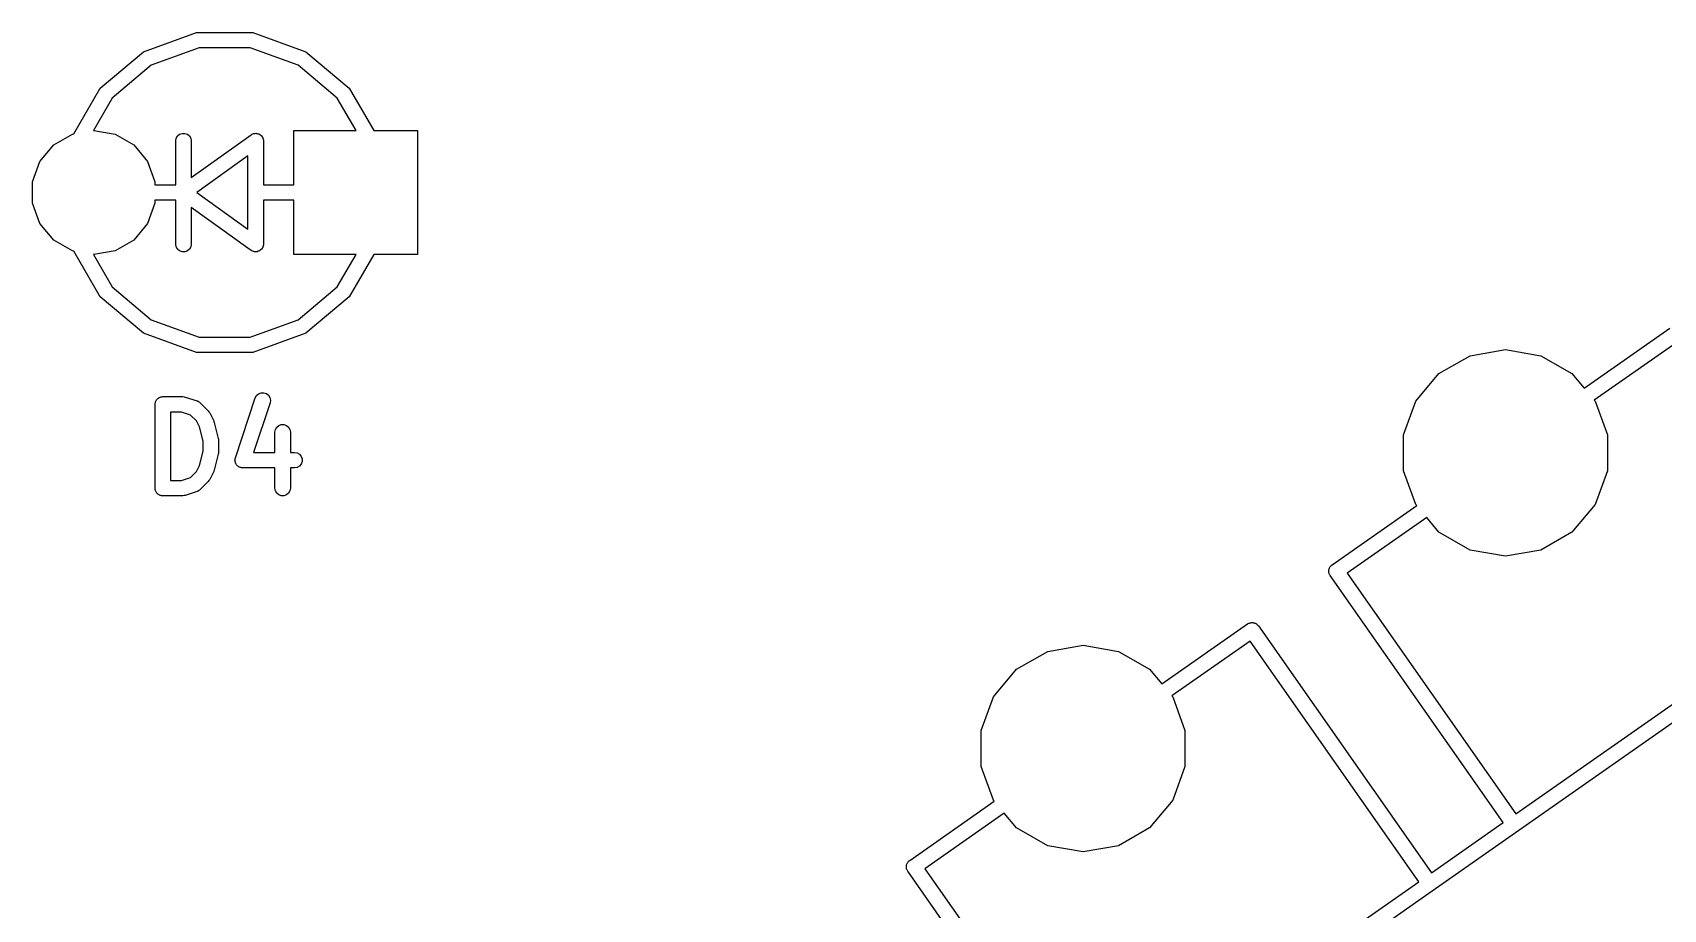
# Model space of a CAD drawing. Extents: x 12 to 77, y -112 to -11.
# Drawn here: x 42.64 to 58.45, y -34.95 to -26.45 of the extents above; entities that cross this region are included whole.
import ezdxf

# ---------------------------------------------------------------- set-up
doc = ezdxf.new("R2010")
doc.units = 0
doc.header["$MEASUREMENT"] = 0
doc.layers.add('BLACK', color=7, linetype='CONTINUOUS')

msp = doc.modelspace()

# ---------------------------------------------------------------- linework, layer by layer
at = {"layer": 'Black'}
for p, q in [((43.7125, -26.636), (44.2265, -26.4489)), ((44.2265, -26.4489), (44.7735, -26.4489)), ((44.7735, -26.4489), (45.2875, -26.636)), ((43.2935, -26.9876), (43.7125, -26.636)), ((44.2526, -26.5966), (43.7875, -26.7659)), ((44.7474, -26.5966), (44.2526, -26.5966)), ((45.2125, -26.7659), (44.7474, -26.5966)), ((45.2875, -26.636), (45.7065, -26.9876)), ((43.7875, -26.7659), (43.4084, -27.084)), ((45.5916, -27.084), (45.2125, -26.7659)), ((43.0371, -27.4317), (43.2935, -26.9876)), ((45.7065, -26.9876), (45.9446, -27.4)), ((43.4084, -27.084), (43.227, -27.3982)), ((45.774, -27.4), (45.5916, -27.084)), ((42.8429, -27.5386), (43.024, -27.434)), ((43.024, -27.434), (43.0371, -27.4317)), ((43.227, -27.3982), (43.23, -27.3977)), ((43.23, -27.3977), (43.436, -27.434)), ((43.436, -27.434), (43.6171, -27.5386)), ((44.025, -27.5), (44.0295, -27.4743)), ((44.025, -27.925), (44.025, -27.5)), ((44.0295, -27.4743), (44.0425, -27.4518)), ((44.0425, -27.4518), (44.0625, -27.435)), ((44.0625, -27.435), (44.087, -27.4261)), ((44.087, -27.4261), (44.113, -27.4261)), ((44.113, -27.4261), (44.1375, -27.435)), ((44.1375, -27.435), (44.1575, -27.4518)), ((44.1575, -27.4518), (44.1705, -27.4743)), ((44.1705, -27.4743), (44.175, -27.5)), ((44.175, -27.8543), (44.7564, -27.439)), ((44.175, -27.5), (44.175, -27.8543)), ((44.7564, -27.439), (44.7597, -27.4374)), ((44.7597, -27.4374), (44.7625, -27.435)), ((44.7625, -27.435), (44.7714, -27.4318)), ((44.7714, -27.4318), (44.7799, -27.4277)), ((44.7799, -27.4277), (44.7835, -27.4274)), ((44.7835, -27.4274), (44.787, -27.4261)), ((44.787, -27.4261), (44.7964, -27.4261)), ((44.7964, -27.4261), (44.8058, -27.4252)), ((44.8058, -27.4252), (44.8094, -27.4261)), ((44.8094, -27.4261), (44.813, -27.4261)), ((44.813, -27.4261), (44.8219, -27.4294)), ((44.8219, -27.4294), (44.8311, -27.4317)), ((44.8311, -27.4317), (44.8341, -27.4338)), ((44.8341, -27.4338), (44.8375, -27.435)), ((44.8375, -27.435), (44.8447, -27.4411)), ((44.8447, -27.4411), (44.8525, -27.4465)), ((44.8525, -27.4465), (44.8547, -27.4494)), ((44.8547, -27.4494), (44.8575, -27.4518)), ((44.8575, -27.4518), (44.8622, -27.46)), ((44.8622, -27.46), (44.8677, -27.4677)), ((44.8677, -27.4677), (44.8687, -27.4712)), ((44.8687, -27.4712), (44.8705, -27.4743)), ((44.8705, -27.4743), (44.8721, -27.4837)), ((44.8721, -27.4837), (44.8747, -27.4928)), ((44.8747, -27.4928), (44.8744, -27.4964)), ((44.8744, -27.4964), (44.875, -27.5)), ((44.875, -27.5), (44.875, -27.925)), ((45.17, -27.925), (45.17, -27.4)), ((45.17, -27.4), (45.774, -27.4)), ((45.9446, -27.4), (46.37, -27.4)), ((46.37, -27.4), (46.37, -28.6)), ((42.7084, -27.6989), (42.8429, -27.5386)), ((43.6171, -27.5386), (43.7516, -27.6989)), ((44.725, -27.6457), (44.229, -28)), ((44.725, -28.3543), (44.725, -27.6457)), ((42.6369, -27.8954), (42.7084, -27.6989)), ((43.7516, -27.6989), (43.8231, -27.8954)), ((42.6369, -28.1046), (42.6369, -27.8954)), ((43.8231, -27.8954), (43.8231, -27.925)), ((43.8231, -27.925), (44.025, -27.925)), ((44.875, -27.925), (45.17, -27.925)), ((42.7084, -28.3011), (42.6369, -28.1046)), ((43.8231, -28.1046), (43.7516, -28.3011)), ((44.025, -28.075), (43.8231, -28.075)), ((43.8231, -28.075), (43.8231, -28.1046)), ((44.025, -28.5), (44.025, -28.075)), ((44.725, -28.5386), (44.175, -28.1457)), ((44.175, -28.1457), (44.175, -28.5)), ((44.229, -28), (44.725, -28.3543)), ((45.17, -28.075), (44.875, -28.075)), ((44.875, -28.075), (44.875, -28.5)), ((45.17, -28.6), (45.17, -28.075)), ((42.8429, -28.4614), (42.7084, -28.3011)), ((43.7516, -28.3011), (43.6171, -28.4614)), ((43.024, -28.566), (42.8429, -28.4614)), ((43.6171, -28.4614), (43.436, -28.566)), ((43.0371, -28.5683), (43.024, -28.566)), ((43.2935, -29.0124), (43.0371, -28.5683)), ((43.23, -28.6023), (43.227, -28.6018)), ((43.227, -28.6018), (43.4084, -28.916)), ((43.436, -28.566), (43.23, -28.6023)), ((44.0295, -28.5257), (44.025, -28.5)), ((44.0425, -28.5482), (44.0295, -28.5257)), ((44.0625, -28.565), (44.0425, -28.5482)), ((44.087, -28.5739), (44.0625, -28.565)), ((44.113, -28.5739), (44.087, -28.5739)), ((44.1375, -28.565), (44.113, -28.5739)), ((44.1575, -28.5482), (44.1375, -28.565)), ((44.1705, -28.5257), (44.1575, -28.5482)), ((44.175, -28.5), (44.1705, -28.5257)), ((44.7564, -28.561), (44.725, -28.5386)), ((44.7597, -28.5626), (44.7564, -28.561)), ((44.7625, -28.565), (44.7597, -28.5626)), ((44.7714, -28.5682), (44.7625, -28.565)), ((44.7799, -28.5723), (44.7714, -28.5682)), ((44.7835, -28.5726), (44.7799, -28.5723)), ((44.787, -28.5739), (44.7835, -28.5726)), ((44.7964, -28.5739), (44.787, -28.5739)), ((44.8058, -28.5748), (44.7964, -28.5739)), ((44.8094, -28.5739), (44.8058, -28.5748)), ((44.813, -28.5739), (44.8094, -28.5739)), ((44.8219, -28.5706), (44.813, -28.5739)), ((44.8311, -28.5683), (44.8219, -28.5706)), ((44.8341, -28.5662), (44.8311, -28.5683)), ((44.8375, -28.565), (44.8341, -28.5662)), ((44.8447, -28.5589), (44.8375, -28.565)), ((44.8525, -28.5535), (44.8447, -28.5589)), ((44.8547, -28.5506), (44.8525, -28.5535)), ((44.8575, -28.5482), (44.8547, -28.5506)), ((44.8622, -28.54), (44.8575, -28.5482)), ((44.8677, -28.5323), (44.8622, -28.54)), ((44.8687, -28.5288), (44.8677, -28.5323)), ((44.8705, -28.5257), (44.8687, -28.5288)), ((44.8721, -28.5163), (44.8705, -28.5257)), ((44.8747, -28.5072), (44.8721, -28.5163)), ((44.875, -28.5), (44.8744, -28.5036)), ((44.8744, -28.5036), (44.8747, -28.5072)), ((45.774, -28.6), (45.17, -28.6)), ((45.5916, -28.916), (45.774, -28.6)), ((45.9446, -28.6), (45.774, -28.8954)), ((46.37, -28.6), (45.9446, -28.6)), ((43.4084, -28.916), (43.7875, -29.2341)), ((45.2125, -29.2341), (45.5916, -28.916)), ((45.774, -28.8954), (45.7065, -29.0124)), ((43.7125, -29.364), (43.2935, -29.0124)), ((45.7065, -29.0124), (45.2875, -29.364)), ((43.7875, -29.2341), (44.2526, -29.4034)), ((44.7474, -29.4034), (45.2125, -29.2341)), ((44.2265, -29.5511), (43.7125, -29.364)), ((44.2526, -29.4034), (44.7474, -29.4034)), ((45.2875, -29.364), (44.7735, -29.5511)), ((57.6826, -29.8991), (58.5138, -29.3171)), ((44.7735, -29.5511), (44.2265, -29.5511)), ((56.5754, -29.5829), (56.9185, -29.5224)), ((56.9185, -29.5224), (57.2617, -29.5829)), ((58.5384, -29.483), (57.7794, -30.0145)), ((56.2736, -29.7571), (56.5754, -29.5829)), ((57.2617, -29.5829), (57.5635, -29.7571)), ((56.0496, -30.024), (56.2736, -29.7571)), ((57.5635, -29.7571), (57.6826, -29.8991)), ((43.8262, -30.0419), (43.8285, -30.0357)), ((43.8262, -30.0484), (43.8262, -30.0419)), ((43.8285, -30.0357), (43.8296, -30.0292)), ((43.8296, -30.0292), (43.8329, -30.0236)), ((43.8329, -30.0236), (43.8351, -30.0174)), ((43.8351, -30.0174), (43.8393, -30.0124)), ((43.8393, -30.0124), (43.8426, -30.0067)), ((43.8426, -30.0067), (43.8477, -30.0025)), ((43.8477, -30.0025), (43.8519, -29.9974)), ((43.8519, -29.9974), (43.8575, -29.9942)), ((43.8575, -29.9942), (43.8626, -29.9899)), ((43.8626, -29.9899), (43.8687, -29.9877)), ((43.8687, -29.9877), (43.8744, -29.9844)), ((43.8744, -29.9844), (43.8809, -29.9833)), ((43.8809, -29.9833), (43.8871, -29.981)), ((43.8871, -29.981), (43.8936, -29.981)), ((43.8936, -29.981), (43.9001, -29.9799)), ((43.9001, -29.9799), (44.0936, -29.9799)), ((44.0936, -29.9799), (44.1054, -29.982)), ((44.1054, -29.982), (44.1173, -29.9837)), ((44.1173, -29.9837), (44.2334, -30.0224)), ((44.2334, -30.0224), (44.2372, -30.0245)), ((44.2372, -30.0245), (44.2414, -30.0256)), ((44.2414, -30.0256), (44.2486, -30.0307)), ((44.2486, -30.0307), (44.2563, -30.0349)), ((44.2563, -30.0349), (44.2592, -30.0381)), ((44.2592, -30.0381), (44.2627, -30.0406)), ((44.2627, -30.0406), (44.3402, -30.118)), ((44.603, -30.573), (44.7965, -29.9925)), ((44.9388, -30.0399), (44.7782, -30.5218)), ((44.7965, -29.9925), (44.8089, -29.9696)), ((44.8089, -29.9696), (44.8284, -29.9523)), ((44.8284, -29.9523), (44.8527, -29.9427)), ((44.8527, -29.9427), (44.8787, -29.942)), ((44.8787, -29.942), (44.9034, -29.9502)), ((44.9034, -29.9502), (44.9238, -29.9664)), ((44.9238, -29.9664), (44.9374, -29.9886)), ((44.9374, -29.9886), (44.9427, -30.0141)), ((44.9427, -30.0141), (44.9388, -30.0399)), ((55.9305, -30.3515), (56.0496, -30.024)), ((57.7794, -30.0145), (57.7874, -30.024)), ((57.7874, -30.024), (57.9066, -30.3515)), ((43.8251, -30.0549), (43.8262, -30.0484)), ((43.8251, -30.8677), (43.8251, -30.0549)), ((44.0814, -30.1299), (43.9751, -30.1299)), ((43.9751, -30.1299), (43.9751, -30.7927)), ((44.1692, -30.1592), (44.0814, -30.1299)), ((44.2255, -30.2154), (44.1692, -30.1592)), ((44.3402, -30.118), (44.3471, -30.1278)), ((44.3471, -30.1278), (44.3542, -30.1375)), ((44.3542, -30.1375), (44.3929, -30.2149)), ((44.2551, -30.2746), (44.2255, -30.2154)), ((44.2895, -30.4125), (44.2551, -30.2746)), ((44.3929, -30.2149), (44.3952, -30.2227)), ((44.3952, -30.2227), (44.3986, -30.2302)), ((44.3986, -30.2302), (44.4373, -30.385)), ((44.9862, -30.3258), (44.9907, -30.3002)), ((44.9862, -30.5218), (44.9862, -30.3258)), ((44.9907, -30.3002), (45.0038, -30.2776)), ((45.0038, -30.2776), (45.0237, -30.2609)), ((45.0237, -30.2609), (45.0482, -30.252)), ((45.0482, -30.252), (45.0742, -30.252)), ((45.0742, -30.252), (45.0987, -30.2609)), ((45.0987, -30.2609), (45.1187, -30.2776)), ((45.1187, -30.2776), (45.1317, -30.3002)), ((45.1317, -30.3002), (45.1362, -30.3258)), ((45.1362, -30.3258), (45.1362, -30.5218)), ((55.9305, -30.6999), (55.9305, -30.3515)), ((57.9066, -30.3515), (57.9066, -30.6999)), ((44.2551, -30.648), (44.2895, -30.5101)), ((44.2895, -30.5101), (44.2895, -30.4125)), ((44.4373, -30.385), (44.4379, -30.3942)), ((44.4379, -30.3942), (44.4395, -30.4032)), ((44.4395, -30.4032), (44.4395, -30.5194)), ((44.2255, -30.7072), (44.2551, -30.648)), ((44.4373, -30.5375), (44.3986, -30.6924)), ((44.4379, -30.5284), (44.4373, -30.5375)), ((44.4395, -30.5194), (44.4379, -30.5284)), ((44.5992, -30.5988), (44.6003, -30.5913)), ((44.6003, -30.6042), (44.5992, -30.5988)), ((44.6003, -30.5837), (44.6022, -30.5785)), ((44.6003, -30.5913), (44.6003, -30.5837)), ((44.6003, -30.6098), (44.6003, -30.6042)), ((44.6029, -30.6169), (44.6003, -30.6098)), ((44.6022, -30.5785), (44.603, -30.573)), ((44.6044, -30.6243), (44.6029, -30.6169)), ((44.6073, -30.6291), (44.6044, -30.6243)), ((44.6092, -30.6343), (44.6073, -30.6291)), ((44.6141, -30.6401), (44.6092, -30.6343)), ((44.6181, -30.6465), (44.6141, -30.6401)), ((44.6224, -30.65), (44.6181, -30.6465)), ((44.626, -30.6542), (44.6224, -30.65)), ((44.6325, -30.658), (44.626, -30.6542)), ((44.6385, -30.6627), (44.6325, -30.658)), ((44.6437, -30.6645), (44.6385, -30.6627)), ((44.6485, -30.6672), (44.6437, -30.6645)), ((44.656, -30.6686), (44.6485, -30.6672)), ((44.6632, -30.671), (44.656, -30.6686)), ((44.6687, -30.6708), (44.6632, -30.671)), ((44.6742, -30.6718), (44.6687, -30.6708)), ((44.9862, -30.6718), (44.6742, -30.6718)), ((44.7782, -30.5218), (44.9862, -30.5218)), ((44.9862, -30.8677), (44.9862, -30.6718)), ((45.1362, -30.5218), (45.1773, -30.5218)), ((45.1773, -30.6718), (45.1362, -30.6718)), ((45.1362, -30.6718), (45.1362, -30.8677)), ((45.1773, -30.5218), (45.203, -30.5263)), ((45.203, -30.6672), (45.1773, -30.6718)), ((45.203, -30.5263), (45.2255, -30.5393)), ((45.2255, -30.6542), (45.203, -30.6672)), ((45.2255, -30.5393), (45.2423, -30.5593)), ((45.2423, -30.6343), (45.2255, -30.6542)), ((45.2423, -30.5593), (45.2512, -30.5837)), ((45.2512, -30.6098), (45.2423, -30.6343)), ((45.2512, -30.5837), (45.2512, -30.6098)), ((43.9751, -30.7927), (44.0814, -30.7927)), ((44.0814, -30.7927), (44.1692, -30.7634)), ((44.1692, -30.7634), (44.2255, -30.7072)), ((44.3402, -30.8046), (44.2627, -30.882)), ((44.3471, -30.7948), (44.3402, -30.8046)), ((44.3542, -30.7851), (44.3471, -30.7948)), ((44.3929, -30.7077), (44.3542, -30.7851)), ((44.3952, -30.6999), (44.3929, -30.7077)), ((44.3986, -30.6924), (44.3952, -30.6999)), ((56.0496, -31.0273), (55.9305, -30.6999)), ((57.9066, -30.6999), (57.7874, -31.0273)), ((43.8262, -30.8742), (43.8251, -30.8677)), ((43.8262, -30.8807), (43.8262, -30.8742)), ((43.8285, -30.8869), (43.8262, -30.8807)), ((43.8296, -30.8933), (43.8285, -30.8869)), ((43.8329, -30.899), (43.8296, -30.8933)), ((43.8351, -30.9052), (43.8329, -30.899)), ((43.8393, -30.9102), (43.8351, -30.9052)), ((43.8426, -30.9159), (43.8393, -30.9102)), ((43.8477, -30.9201), (43.8426, -30.9159)), ((43.8519, -30.9251), (43.8477, -30.9201)), ((43.8575, -30.9284), (43.8519, -30.9251)), ((43.8626, -30.9326), (43.8575, -30.9284)), ((43.8687, -30.9349), (43.8626, -30.9326)), ((43.8744, -30.9382), (43.8687, -30.9349)), ((43.8809, -30.9393), (43.8744, -30.9382)), ((43.8871, -30.9416), (43.8809, -30.9393)), ((43.8936, -30.9416), (43.8871, -30.9416)), ((43.9001, -30.9427), (43.8936, -30.9416)), ((44.0936, -30.9427), (43.9001, -30.9427)), ((44.1054, -30.9406), (44.0936, -30.9427)), ((44.1173, -30.9388), (44.1054, -30.9406)), ((44.2334, -30.9001), (44.1173, -30.9388)), ((44.2372, -30.8981), (44.2334, -30.9001)), ((44.2414, -30.897), (44.2372, -30.8981)), ((44.2486, -30.8919), (44.2414, -30.897)), ((44.2563, -30.8877), (44.2486, -30.8919)), ((44.2592, -30.8845), (44.2563, -30.8877)), ((44.2627, -30.882), (44.2592, -30.8845)), ((44.9907, -30.8933), (44.9862, -30.8677)), ((45.0038, -30.9159), (44.9907, -30.8933)), ((45.0237, -30.9326), (45.0038, -30.9159)), ((45.0482, -30.9416), (45.0237, -30.9326)), ((45.0742, -30.9416), (45.0482, -30.9416)), ((45.0987, -30.9326), (45.0742, -30.9416)), ((45.1187, -30.9159), (45.0987, -30.9326)), ((45.1317, -30.8933), (45.1187, -30.9159)), ((45.1362, -30.8677), (45.1317, -30.8933)), ((55.2372, -31.6114), (56.0577, -31.0369)), ((56.0577, -31.0369), (56.0496, -31.0273)), ((57.7874, -31.0273), (57.5635, -31.2943)), ((56.1545, -31.1523), (55.3847, -31.6913)), ((56.2736, -31.2943), (56.1545, -31.1523)), ((56.5754, -31.4685), (56.2736, -31.2943)), ((57.5635, -31.2943), (57.2617, -31.4685)), ((55.2188, -31.6298), (55.2234, -31.6252)), ((55.2234, -31.6252), (55.2272, -31.6198)), ((55.2272, -31.6198), (55.2326, -31.616)), ((55.2326, -31.616), (55.2372, -31.6114)), ((56.9185, -31.529), (56.5754, -31.4685)), ((57.2617, -31.4685), (56.9185, -31.529)), ((55.2055, -31.6663), (55.2072, -31.66)), ((55.2061, -31.6728), (55.2055, -31.6663)), ((55.2055, -31.6794), (55.2061, -31.6728)), ((55.2072, -31.6857), (55.2055, -31.6794)), ((55.2072, -31.66), (55.2078, -31.6534)), ((55.2078, -31.6922), (55.2072, -31.6857)), ((55.2078, -31.6534), (55.2106, -31.6475)), ((55.2106, -31.6982), (55.2078, -31.6922)), ((55.2106, -31.6475), (55.2123, -31.6411)), ((55.2123, -31.7045), (55.2106, -31.6982)), ((55.2123, -31.6411), (55.216, -31.6358)), ((55.216, -31.7099), (55.2123, -31.7045)), ((55.216, -31.6358), (55.2188, -31.6298)), ((55.2188, -31.7159), (55.216, -31.7099)), ((56.8965, -34.1119), (55.2188, -31.7159)), ((55.3847, -31.6913), (57.0194, -34.0258)), ((57.0194, -34.0258), (60.1731, -31.8176)), ((60.1731, -32.0007), (56.0774, -34.8686)), ((53.5869, -32.767), (54.4181, -32.185)), ((54.4181, -32.185), (54.424, -32.1822)), ((54.424, -32.1822), (54.4294, -32.1784)), ((54.4294, -32.1784), (54.4357, -32.1767)), ((54.4357, -32.1767), (54.4417, -32.174)), ((54.4417, -32.174), (54.4482, -32.1734)), ((54.4482, -32.1734), (54.4545, -32.1717)), ((54.4545, -32.1717), (54.4611, -32.1723)), ((54.4611, -32.1723), (54.4676, -32.1717)), ((54.4676, -32.1717), (54.474, -32.1734)), ((54.474, -32.1734), (54.4805, -32.174)), ((54.4805, -32.174), (54.4864, -32.1767)), ((54.4864, -32.1767), (54.4928, -32.1784)), ((54.4928, -32.1784), (54.4982, -32.1822)), ((54.4982, -32.1822), (54.5041, -32.185)), ((54.5041, -32.185), (54.5087, -32.1896)), ((54.5087, -32.1896), (54.5141, -32.1934)), ((54.5141, -32.1934), (54.5179, -32.1988)), ((54.5179, -32.1988), (54.5225, -32.2034)), ((54.5225, -32.2034), (56.2002, -34.5994)), ((52.4796, -32.4508), (52.8228, -32.3903)), ((52.8228, -32.3903), (53.1659, -32.4508)), ((54.4427, -32.3509), (53.6836, -32.8823)), ((56.0774, -34.6855), (54.4427, -32.3509)), ((52.1779, -32.625), (52.4796, -32.4508)), ((53.1659, -32.4508), (53.4677, -32.625)), ((51.9539, -32.8919), (52.1779, -32.625)), ((53.4677, -32.625), (53.5869, -32.767)), ((53.6836, -32.8823), (53.6917, -32.8919)), ((51.8347, -33.2193), (51.9539, -32.8919)), ((53.6917, -32.8919), (53.8108, -33.2193)), ((51.8347, -33.5678), (51.8347, -33.2193)), ((53.8108, -33.2193), (53.8108, -33.5678)), ((51.9539, -33.8952), (51.8347, -33.5678)), ((53.8108, -33.5678), (53.6917, -33.8952)), ((51.1415, -34.4793), (51.9619, -33.9048)), ((51.9619, -33.9048), (51.9539, -33.8952)), ((53.6917, -33.8952), (53.4677, -34.1621)), ((52.0587, -34.0201), (51.2889, -34.5591)), ((52.1779, -34.1621), (52.0587, -34.0201)), ((56.2002, -34.5994), (56.8965, -34.1119)), ((52.4796, -34.3364), (52.1779, -34.1621)), ((53.4677, -34.1621), (53.1659, -34.3364)), ((52.8228, -34.3969), (52.4796, -34.3364)), ((53.1659, -34.3364), (52.8228, -34.3969)), ((51.1098, -34.5342), (51.1115, -34.5278)), ((51.1103, -34.5407), (51.1098, -34.5342)), ((51.1098, -34.5473), (51.1103, -34.5407)), ((51.1115, -34.5536), (51.1098, -34.5473)), ((51.1115, -34.5278), (51.112, -34.5213)), ((51.112, -34.5601), (51.1115, -34.5536)), ((51.112, -34.5213), (51.1148, -34.5154)), ((51.1148, -34.5661), (51.112, -34.5601)), ((51.1148, -34.5154), (51.1165, -34.509)), ((51.1165, -34.5724), (51.1148, -34.5661)), ((51.1165, -34.509), (51.1203, -34.5036)), ((51.1203, -34.5778), (51.1165, -34.5724)), ((51.1203, -34.5036), (51.123, -34.4977)), ((51.123, -34.5837), (51.1203, -34.5778)), ((51.123, -34.4977), (51.1277, -34.4931)), ((52.8007, -36.9798), (51.123, -34.5837)), ((51.1277, -34.4931), (51.1314, -34.4877)), ((51.1314, -34.4877), (51.1368, -34.4839)), ((51.1368, -34.4839), (51.1415, -34.4793)), ((51.2889, -34.5591), (52.9236, -36.8937)), ((52.9236, -36.8937), (56.0774, -34.6855)), ((56.0774, -34.8686), (51.9816, -37.7364))]:
    msp.add_line(p, q, dxfattribs=at)

doc.saveas('drawing.dxf')
